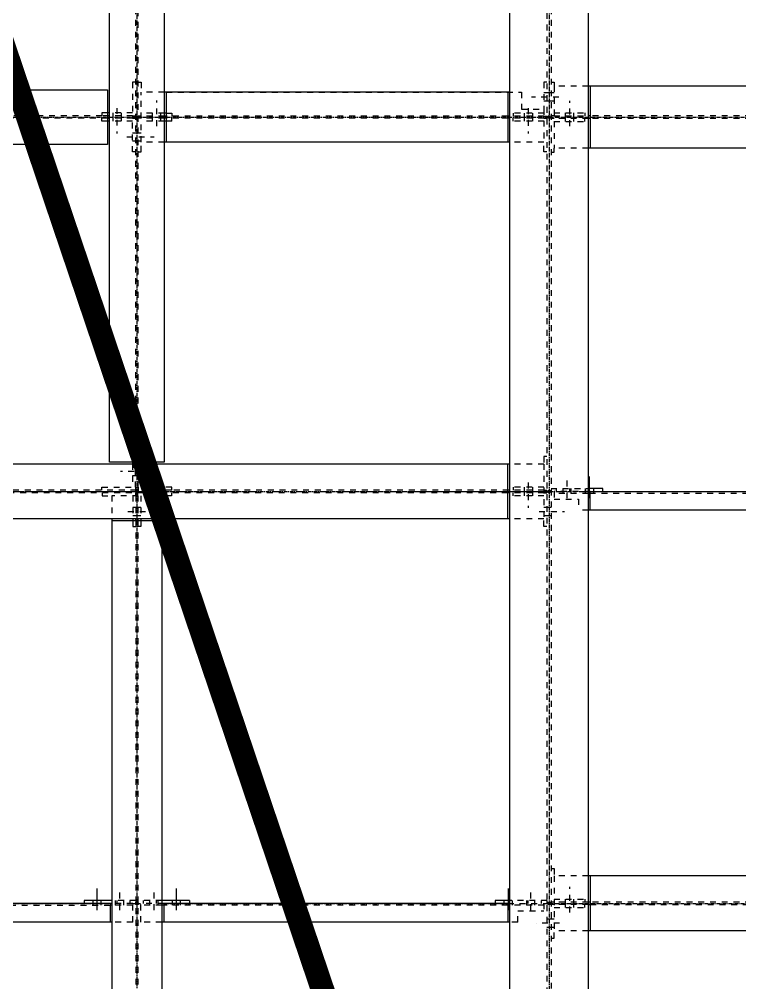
# Model space of a CAD drawing. Header units: inches. Extents: x 209270 to 234360, y -180214 to -150194.
# Drawn here: x 218898 to 220821, y -159676 to -157102 of the extents above; entities that cross this region are included whole.
import ezdxf

# ---------------------------------------------------------------- set-up
doc = ezdxf.new("R2010")
doc.units = ezdxf.units.IN
doc.header["$LTSCALE"] = 10
doc.header["$MEASUREMENT"] = 0
for name, pattern in [('CENTER', [2, 1.25, -0.25, 0.25, -0.25]), ('DXK_LINE_DOT2', [3.9198, 1.9599, -1.9599]), ('DXK_LINE_DOT5', [7.8785, 2.979, -0.9799, 0.9799, -0.9799, 0.9799, -0.9799])]:
    doc.linetypes.add(name, pattern=pattern)
doc.layers.get('0').update_dxf_attribs({"color": 1})
for name, color, linetype in [('_BLUE_0', 5, 'Continuous'), ('_BLUE_1', 5, 'Continuous'), ('_BLUE_2', 5, 'Continuous'), ('_BLUE_4', 5, 'Continuous')]:
    doc.layers.add(name, color=color, linetype=linetype)
doc.layers.add('DIM.', color=1, linetype='Continuous', lineweight=13)
doc.layers.add('hoist', color=1, linetype='Continuous', lineweight=9)

# ---------------------------------------------------------------- blocks, each defined once
blk = doc.blocks.new('A$C67244592')
at = {"layer": 'hoist', "lineweight": 0, "const_width": 62.5}
blk.add_lwpolyline([(0, -500), (4.3, 5159.9, 0.081795), (-153.3, 6122), (-1342.4, 9643.9, -0.081584), (-1500.1, 10603.6), (-1500.1, 15050)], format="xyb", dxfattribs=at)
blk = doc.blocks.new('MECH_DRAWING')
at = {"layer": 'DIM.'}
blk.add_blockref('A$C67244592', (220011.9, -166263.7), dxfattribs=at)
blk = doc.blocks.new('GridLine-116860372-116906 - 114867')
at = {"layer": '_BLUE_2', "linetype": 'DXK_LINE_DOT5'}
blk.add_line((2535.4, 21320.8), (24512.1, 21320.8), dxfattribs=at)
blk = doc.blocks.new('Part-116860372-114948 - 114867')
at = {"layer": '_BLUE_4', "linetype": 'Continuous'}
for points in [[(12325.6, 21315.8, -1), (12325.6, 21325.8, -1)], [(12325.6, 19065.8, -1), (12325.6, 19075.8, -1)]]:
    blk.add_hatch(color=256, dxfattribs=at).paths.add_polyline_path(points)
at = {"layer": '_BLUE_1', "linetype": 'DXK_LINE_DOT2'}
for p, q in [((12242.3, 21306.9), (12242.3, 21223.1)), ((12408.8, 21306.9), (12242.3, 21306.9)), ((12322, 21306.9), (12322, 21229.3)), ((12329.1, 21306.9), (12329.1, 21229.3)), ((12408.8, 21306.9), (12408.8, 21229.3)), ((12322, 21223.1), (12322, 19233.3)), ((12329.1, 21223.1), (12329.1, 19233.3)), ((12242.3, 19227.1), (12242.3, 19087.1)), ((12322, 19227.1), (12322, 19087.1)), ((12329.1, 19227.1), (12329.1, 19087.1)), ((12408.8, 19227.1), (12408.8, 19087.1)), ((12408.8, 19087.1), (12242.3, 19087.1))]:
    blk.add_line(p, q, dxfattribs=at)
at = {"layer": '_BLUE_2', "linetype": 'Continuous'}
for p, q in [((12242.3, 21229.3), (12242.3, 19227.1)), ((12322, 21229.3), (12322, 21223.1)), ((12329.1, 21229.3), (12329.1, 21223.1)), ((12408.8, 21229.3), (12408.8, 19227.1)), ((12408.8, 21223.1), (12242.3, 21223.1)), ((12408.8, 19233.3), (12242.3, 19233.3)), ((12322, 19233.3), (12322, 19227.1)), ((12329.1, 19233.3), (12329.1, 19227.1))]:
    blk.add_line(p, q, dxfattribs=at)
at = {"layer": '_BLUE_4', "linetype": 'CENTER'}
blk.add_line((12325.6, 21320.8), (12325.6, 19070.8), dxfattribs=at)
at = {"layer": '_BLUE_4', "linetype": 'Continuous'}
for centre in [(12325.6, 21320.8), (12325.6, 19070.8)]:
    blk.add_circle(centre, 5, dxfattribs=at)
blk = doc.blocks.new('Bolt-116860372-115541 - 114867')
at = {"layer": '_BLUE_1', "linetype": 'DXK_LINE_DOT2'}
for p, q in [((12377.9, 21334.8), (12377.9, 21324.8)), ((12391.6, 21351), (12391.6, 21266)), ((12405.4, 21334.8), (12405.4, 21324.8)), ((12377.9, 21324.8), (12377.9, 21316.9)), ((12377.9, 21316.9), (12377.9, 21306.9)), ((12405.4, 21324.8), (12405.4, 21316.9)), ((12405.4, 21316.9), (12405.4, 21306.9))]:
    blk.add_line(p, q, dxfattribs=at)
blk = doc.blocks.new('Part-116860372-114946 - 114867')
at = {"layer": '_BLUE_1', "linetype": 'DXK_LINE_DOT2'}
for p, q in [((13707.3, 24933.3), (13707.3, 19233.3)), ((13693.8, 24329.8), (13693.8, 19233.3))]:
    blk.add_line(p, q, dxfattribs=at)
at = {"layer": '_BLUE_2', "linetype": 'Continuous'}
for p, q in [((13569.3, 24933.3), (13569.3, 19227.1)), ((13831.8, 19227.1), (13831.8, 24933.3))]:
    blk.add_line(p, q, dxfattribs=at)
at = {"layer": '_BLUE_4', "linetype": 'CENTER'}
blk.add_line((13700.6, 25070.8), (13700.6, 19070.8), dxfattribs=at)
blk = doc.blocks.new('Part-116860372-114970 - 114867')
at = {"layer": '_BLUE_4', "linetype": 'Continuous'}
for points in [[(13700.6, 19940.8, -1), (13700.6, 19950.8, -1)], [(17825.6, 19940.8, -1), (17825.6, 19950.8, -1)]]:
    blk.add_hatch(color=256, dxfattribs=at).paths.add_polyline_path(points)
at = {"layer": '_BLUE_1', "linetype": 'DXK_LINE_DOT2'}
for p, q in [((13831.8, 20037.3), (13717.3, 20037.3)), ((13717.3, 20037.3), (13717.3, 19854.3)), ((17356.8, 20037.3), (16919.3, 20037.3)), ((17810.2, 20037.3), (17713.1, 20037.3)), ((17810.2, 20037.3), (17810.2, 19854.3)), ((13831.8, 19949.8), (13717.3, 19949.8)), ((17706.8, 19949.8), (13838.1, 19949.8)), ((17810.2, 19949.8), (17713.1, 19949.8)), ((13831.8, 19941.9), (13717.3, 19941.9)), ((13838.1, 19941.9), (17706.8, 19941.9)), ((17810.2, 19941.9), (17713.1, 19941.9)), ((13831.8, 19854.3), (13717.3, 19854.3)), ((17356.8, 19854.3), (16919.3, 19854.3)), ((17810.2, 19854.3), (17706.8, 19854.3))]:
    blk.add_line(p, q, dxfattribs=at)
at = {"layer": '_BLUE_2', "linetype": 'Continuous'}
for p, q in [((16919.3, 20037.3), (13831.8, 20037.3)), ((13838.1, 20037.3), (13838.1, 19854.3)), ((17713.1, 20037.3), (17356.8, 20037.3)), ((17706.8, 20037.3), (17706.8, 19854.3)), ((13838.1, 19949.8), (13831.8, 19949.8)), ((17713.1, 19949.8), (17706.8, 19949.8)), ((13831.8, 19941.9), (13838.1, 19941.9)), ((17713.1, 19941.9), (17706.8, 19941.9)), ((16919.3, 19854.3), (13831.8, 19854.3)), ((17713.1, 19854.3), (17356.8, 19854.3))]:
    blk.add_line(p, q, dxfattribs=at)
at = {"layer": '_BLUE_4', "linetype": 'CENTER'}
blk.add_line((13700.6, 19945.8), (17825.6, 19945.8), dxfattribs=at)
at = {"layer": '_BLUE_4', "linetype": 'Continuous'}
for centre in [(13700.6, 19945.8), (17825.6, 19945.8)]:
    blk.add_circle(centre, 5, dxfattribs=at)
blk = doc.blocks.new('Part-116860372-115042 - 114867')
at = {"layer": '_BLUE_4', "linetype": 'Continuous'}
for points in [[(10950.6, 19940.8, -1), (10950.6, 19950.8, -1)], [(12325.6, 19940.8, -1), (12325.6, 19950.8, -1)]]:
    blk.add_hatch(color=256, dxfattribs=at).paths.add_polyline_path(points)
at = {"layer": '_BLUE_1', "linetype": 'DXK_LINE_DOT2'}
for p, q in [((10964.1, 19883.3), (10964.1, 19945.8)), ((11040.1, 19945.8), (10964.1, 19945.8)), ((12312, 19945.8), (12236.1, 19945.8)), ((12312, 19883.3), (12312, 19945.8)), ((11033.8, 19939.6), (10964.1, 19939.6)), ((11040.1, 19939.6), (12236.1, 19939.6)), ((12312, 19939.6), (12242.3, 19939.6)), ((11033.8, 19883.3), (10964.1, 19883.3)), ((12312, 19883.3), (12242.3, 19883.3))]:
    blk.add_line(p, q, dxfattribs=at)
at = {"layer": '_BLUE_2', "linetype": 'Continuous'}
for p, q in [((12236.1, 19945.8), (11040.1, 19945.8)), ((11040.1, 19945.8), (11040.1, 19883.3)), ((12236.1, 19945.8), (12236.1, 19883.3)), ((11033.8, 19939.6), (11040.1, 19939.6)), ((12242.3, 19939.6), (12236.1, 19939.6)), ((12242.3, 19883.3), (11033.8, 19883.3))]:
    blk.add_line(p, q, dxfattribs=at)
at = {"layer": '_BLUE_4', "linetype": 'CENTER'}
for p, q in [((10950.6, 19945.8), (10964.1, 19945.8)), ((11040.1, 19945.8), (12236.1, 19945.8)), ((12312, 19945.8), (12325.6, 19945.8))]:
    blk.add_line(p, q, dxfattribs=at)
at = {"layer": '_BLUE_4', "linetype": 'Continuous'}
for centre in [(10950.6, 19945.8), (12325.6, 19945.8)]:
    blk.add_circle(centre, 5, dxfattribs=at)
blk = doc.blocks.new('Part-116860372-114943 - 114867')
at = {"layer": '_BLUE_4', "linetype": 'Continuous'}
for points in [[(9575.6, 21315.8, -1), (9575.6, 21325.8, -1)], [(13700.6, 21315.8, -1), (13700.6, 21325.8, -1)]]:
    blk.add_hatch(color=256, dxfattribs=at).paths.add_polyline_path(points)
at = {"layer": '_BLUE_1', "linetype": 'DXK_LINE_DOT2'}
for p, q in [((13683.8, 21412.3), (13569.3, 21412.3)), ((13683.8, 21412.3), (13683.8, 21229.3)), ((12442, 21324.8), (9958.1, 21324.8)), ((13563.1, 21316.9), (9958.1, 21316.9)), ((13683.8, 21324.8), (12442, 21324.8)), ((13683.8, 21316.9), (13569.3, 21316.9)), ((13683.8, 21229.3), (13563.1, 21229.3))]:
    blk.add_line(p, q, dxfattribs=at)
at = {"layer": '_BLUE_2', "linetype": 'Continuous'}
for p, q in [((13569.3, 21412.3), (9958.1, 21412.3)), ((9958.1, 21412.3), (9958.1, 21229.3)), ((13563.1, 21229.3), (13563.1, 21412.3)), ((13569.3, 21324.8), (13563.1, 21324.8)), ((13569.3, 21316.9), (13563.1, 21316.9)), ((13569.3, 21229.3), (9958.1, 21229.3))]:
    blk.add_line(p, q, dxfattribs=at)
at = {"layer": '_BLUE_4', "linetype": 'CENTER'}
blk.add_line((9575.6, 21320.8), (13700.6, 21320.8), dxfattribs=at)
at = {"layer": '_BLUE_4', "linetype": 'Continuous'}
for centre in [(9575.6, 21320.8), (13700.6, 21320.8)]:
    blk.add_circle(centre, 5, dxfattribs=at)
blk = doc.blocks.new('Part-116860372-114945 - 114867')
at = {"layer": '_BLUE_4', "linetype": 'Continuous'}
blk.add_hatch(color=256, dxfattribs=at).paths.add_polyline_path([(12325.6, 21315.8, -1), (12325.6, 21325.8, -1)])
at = {"layer": '_BLUE_1', "linetype": 'DXK_LINE_DOT2'}
for p, q in [((12321.6, 24933.3), (12321.6, 21418.6)), ((12329.5, 21418.6), (12329.5, 24449.4)), ((12321.6, 21334.8), (12321.6, 21412.3)), ((12329.5, 21334.8), (12329.5, 21412.3)), ((12321.6, 21334.8), (12329.5, 21334.8))]:
    blk.add_line(p, q, dxfattribs=at)
at = {"layer": '_BLUE_2', "linetype": 'Continuous'}
for p, q in [((12234.1, 21418.6), (12234.1, 24939.6)), ((12417.1, 24939.6), (12417.1, 21418.6)), ((12417.1, 21418.6), (12234.1, 21418.6)), ((12321.6, 21418.6), (12321.6, 21412.3)), ((12329.5, 21412.3), (12329.5, 21418.6))]:
    blk.add_line(p, q, dxfattribs=at)
at = {"layer": '_BLUE_4', "linetype": 'CENTER'}
blk.add_line((12325.6, 25070.8), (12325.6, 21320.8), dxfattribs=at)
at = {"layer": '_BLUE_4', "linetype": 'Continuous'}
blk.add_circle((12325.6, 21320.8), 5, dxfattribs=at)
blk = doc.blocks.new('Part-116860372-114950 - 114867')
at = {"layer": '_BLUE_4', "linetype": 'Continuous'}
for points in [[(12325.6, 22565.8, -1), (12325.6, 22575.8, -1)], [(13700.6, 22565.8, -1), (13700.6, 22575.8, -1)]]:
    blk.add_hatch(color=256, dxfattribs=at).paths.add_polyline_path(points)
at = {"layer": '_BLUE_1', "linetype": 'DXK_LINE_DOT2'}
for p, q in [((12417.1, 22654.1), (12339.5, 22654.1)), ((12339.5, 22487.6), (12339.5, 22654.1)), ((12423.3, 22654.1), (13608.8, 22654.1)), ((13608.8, 22654.1), (13608.8, 22597.8)), ((13608.8, 22597.8), (13683.8, 22597.8)), ((13683.8, 22597.8), (13683.8, 22487.6)), ((12417.1, 22574.4), (12339.5, 22574.4)), ((12417.1, 22567.3), (12339.5, 22567.3)), ((13563.1, 22574.4), (12423.3, 22574.4)), ((13563.1, 22567.3), (12423.3, 22567.3)), ((13683.8, 22574.4), (13569.3, 22574.4)), ((13683.8, 22567.3), (13569.3, 22567.3)), ((12417.1, 22487.6), (12339.5, 22487.6)), ((13683.8, 22487.6), (13569.3, 22487.6))]:
    blk.add_line(p, q, dxfattribs=at)
at = {"layer": '_BLUE_2', "linetype": 'Continuous'}
for p, q in [((13569.3, 22654.1), (12417.1, 22654.1)), ((12423.3, 22654.1), (12423.3, 22487.6)), ((13563.1, 22654.1), (13563.1, 22487.6)), ((12423.3, 22574.4), (12417.1, 22574.4)), ((12423.3, 22567.3), (12417.1, 22567.3)), ((13569.3, 22574.4), (13563.1, 22574.4)), ((13569.3, 22567.3), (13563.1, 22567.3)), ((13569.3, 22487.6), (12417.1, 22487.6))]:
    blk.add_line(p, q, dxfattribs=at)
at = {"layer": '_BLUE_4', "linetype": 'CENTER'}
blk.add_line((12325.6, 22570.8), (13700.6, 22570.8), dxfattribs=at)
at = {"layer": '_BLUE_4', "linetype": 'Continuous'}
for centre in [(12325.6, 22570.8), (13700.6, 22570.8)]:
    blk.add_circle(centre, 5, dxfattribs=at)
blk = doc.blocks.new('Part-116860372-114951 - 114867')
at = {"layer": '_BLUE_4', "linetype": 'Continuous'}
for points in [[(10950.6, 22565.8, -1), (10950.6, 22575.8, -1)], [(12325.6, 22565.8, -1), (12325.6, 22575.8, -1)]]:
    blk.add_hatch(color=256, dxfattribs=at).paths.add_polyline_path(points)
at = {"layer": '_BLUE_1', "linetype": 'DXK_LINE_DOT2'}
for p, q in [((10964.5, 22574.8), (10964.5, 22566.9)), ((10964.5, 22574.8), (11042.1, 22574.8)), ((11042.1, 22566.9), (10964.5, 22566.9)), ((12209.1, 22574.8), (11048.3, 22574.8)), ((12227.8, 22566.9), (11048.3, 22566.9)), ((12311.6, 22574.8), (12209.1, 22574.8)), ((12311.6, 22566.9), (12234.1, 22566.9)), ((12311.6, 22574.8), (12311.6, 22566.9))]:
    blk.add_line(p, q, dxfattribs=at)
at = {"layer": '_BLUE_2', "linetype": 'Continuous'}
for p, q in [((11048.3, 22479.3), (11048.3, 22662.3)), ((11048.3, 22662.3), (12227.8, 22662.3)), ((12227.8, 22662.3), (12227.8, 22479.3)), ((11048.3, 22574.8), (11042.1, 22574.8)), ((11048.3, 22566.9), (11042.1, 22566.9)), ((12234.1, 22574.8), (12227.8, 22574.8)), ((12234.1, 22566.9), (12227.8, 22566.9)), ((12227.8, 22479.3), (11048.3, 22479.3))]:
    blk.add_line(p, q, dxfattribs=at)
at = {"layer": '_BLUE_4', "linetype": 'CENTER'}
blk.add_line((10950.6, 22570.8), (12325.6, 22570.8), dxfattribs=at)
at = {"layer": '_BLUE_4', "linetype": 'Continuous'}
for centre in [(10950.6, 22570.8), (12325.6, 22570.8)]:
    blk.add_circle(centre, 5, dxfattribs=at)
blk = doc.blocks.new('Part-116860372-114966 - 114867')
at = {"layer": '_BLUE_4', "linetype": 'Continuous'}
for points in [[(13700.6, 22565.8, -1), (13700.6, 22575.8, -1)], [(17825.6, 22565.8, -1), (17825.6, 22575.8, -1)]]:
    blk.add_hatch(color=256, dxfattribs=at).paths.add_polyline_path(points)
at = {"layer": '_BLUE_1', "linetype": 'DXK_LINE_DOT2'}
for p, q in [((13717.3, 22674.4), (13717.3, 22467.3)), ((13831.8, 22674.4), (13717.3, 22674.4)), ((16038.1, 22674.4), (15613.1, 22674.4)), ((17706.8, 22674.4), (17810.2, 22674.4)), ((17810.2, 22674.4), (17810.2, 22467.3)), ((13717.3, 22575), (13831.8, 22575)), ((13831.8, 22566.6), (13717.3, 22566.6)), ((17706.8, 22575), (13838.1, 22575)), ((17706.8, 22566.6), (13838.1, 22566.6)), ((17810.2, 22575), (17707.7, 22575)), ((17810.2, 22566.6), (17713.1, 22566.6)), ((13831.8, 22467.3), (13717.3, 22467.3)), ((16038.1, 22467.3), (15613.1, 22467.3)), ((17810.2, 22467.3), (17713.1, 22467.3))]:
    blk.add_line(p, q, dxfattribs=at)
at = {"layer": '_BLUE_2', "linetype": 'Continuous'}
for p, q in [((15613.1, 22674.4), (13831.8, 22674.4)), ((13838.1, 22674.4), (13838.1, 22467.3)), ((17713.1, 22674.4), (16038.1, 22674.4)), ((17706.8, 22467.3), (17706.8, 22674.4)), ((13838.1, 22575), (13831.8, 22575)), ((13838.1, 22566.6), (13831.8, 22566.6)), ((17713.1, 22575), (17706.8, 22575)), ((17713.1, 22566.6), (17706.8, 22566.6)), ((15613.1, 22467.3), (13831.8, 22467.3)), ((17713.1, 22467.3), (16038.1, 22467.3))]:
    blk.add_line(p, q, dxfattribs=at)
at = {"layer": '_BLUE_4', "linetype": 'CENTER'}
blk.add_line((13700.6, 22570.8), (17825.6, 22570.8), dxfattribs=at)
at = {"layer": '_BLUE_4', "linetype": 'Continuous'}
for centre in [(13700.6, 22570.8), (17825.6, 22570.8)]:
    blk.add_circle(centre, 5, dxfattribs=at)
blk = doc.blocks.new('Part-116860372-115043 - 114867')
at = {"layer": '_BLUE_4', "linetype": 'Continuous'}
for points in [[(12325.6, 19940.8, -1), (12325.6, 19950.8, -1)], [(13700.6, 19940.8, -1), (13700.6, 19950.8, -1)]]:
    blk.add_hatch(color=256, dxfattribs=at).paths.add_polyline_path(points)
at = {"layer": '_BLUE_1', "linetype": 'DXK_LINE_DOT2'}
for p, q in [((12415.1, 19945.8), (12339.1, 19945.8)), ((12339.1, 19883.3), (12339.1, 19945.8)), ((13563.1, 19945.8), (13683.8, 19945.8)), ((13683.8, 19945.8), (13683.8, 19920.8)), ((12408.8, 19939.6), (12339.1, 19939.6)), ((13563.1, 19939.6), (12415.1, 19939.6)), ((13683.8, 19939.6), (13569.3, 19939.6)), ((13596.3, 19883.3), (13596.3, 19920.8)), ((13596.3, 19920.8), (13683.8, 19920.8)), ((12408.8, 19883.3), (12339.1, 19883.3)), ((13596.3, 19883.3), (13569.3, 19883.3))]:
    blk.add_line(p, q, dxfattribs=at)
at = {"layer": '_BLUE_2', "linetype": 'Continuous'}
for p, q in [((13563.1, 19945.8), (12415.1, 19945.8)), ((12415.1, 19945.8), (12415.1, 19883.3)), ((13563.1, 19945.8), (13563.1, 19883.3)), ((12415.1, 19939.6), (12408.8, 19939.6)), ((13569.3, 19939.6), (13563.1, 19939.6)), ((13569.3, 19883.3), (12408.8, 19883.3))]:
    blk.add_line(p, q, dxfattribs=at)
at = {"layer": '_BLUE_4', "linetype": 'CENTER'}
for p, q in [((12325.6, 19945.8), (12339.1, 19945.8)), ((12415.1, 19945.8), (13563.1, 19945.8)), ((13683.8, 19945.8), (13700.6, 19945.8))]:
    blk.add_line(p, q, dxfattribs=at)
at = {"layer": '_BLUE_4', "linetype": 'Continuous'}
for centre in [(12325.6, 19945.8), (13700.6, 19945.8)]:
    blk.add_circle(centre, 5, dxfattribs=at)
blk = doc.blocks.new('Part-116860372-115050 - 114867')
at = {"layer": '_BLUE_4', "linetype": 'Continuous'}
for points in [[(13700.6, 21315.8, -1), (13700.6, 21325.8, -1)], [(14575.6, 21315.8, -1), (14575.6, 21325.8, -1)]]:
    blk.add_hatch(color=256, dxfattribs=at).paths.add_polyline_path(points)
at = {"layer": '_BLUE_1', "linetype": 'DXK_LINE_DOT2'}
for p, q in [((13717.3, 21320.8), (13717.3, 21295.8)), ((13838.1, 21320.8), (13717.3, 21320.8)), ((13831.8, 21314.6), (13717.3, 21314.6)), ((13717.3, 21295.8), (13798.6, 21295.8)), ((13798.6, 21295.8), (13798.6, 21258.3)), ((14561.6, 21314.6), (13838.1, 21314.6)), ((14561.6, 21320.8), (14450.6, 21320.8)), ((14477.8, 21320.8), (14477.8, 21258.3)), ((14561.6, 21320.8), (14561.6, 21258.3)), ((13831.8, 21258.3), (13798.6, 21258.3)), ((14561.6, 21258.3), (14450.6, 21258.3))]:
    blk.add_line(p, q, dxfattribs=at)
at = {"layer": '_BLUE_2', "linetype": 'Continuous'}
for p, q in [((13838.1, 21314.6), (13831.8, 21314.6)), ((13838.1, 21258.3), (13838.1, 21320.8)), ((13838.1, 21320.8), (14450.6, 21320.8)), ((14450.6, 21258.3), (13831.8, 21258.3))]:
    blk.add_line(p, q, dxfattribs=at)
at = {"layer": '_BLUE_4', "linetype": 'CENTER'}
for p, q in [((13700.6, 21320.8), (13717.3, 21320.8)), ((13838.1, 21320.8), (14450.6, 21320.8)), ((14561.6, 21320.8), (14575.6, 21320.8))]:
    blk.add_line(p, q, dxfattribs=at)
at = {"layer": '_BLUE_4', "linetype": 'Continuous'}
for centre in [(13700.6, 21320.8), (14575.6, 21320.8)]:
    blk.add_circle(centre, 5, dxfattribs=at)
blk = doc.blocks.new('Bolt-116860372-115754 - 114867')
at = {"layer": '_BLUE_1', "linetype": 'DXK_LINE_DOT2'}
for p, q in [((13761.1, 21298.3), (13761.1, 21370.8)), ((13747.3, 21320.8), (13747.3, 21330.8)), ((13774.8, 21320.8), (13774.8, 21330.8)), ((13747.3, 21314.6), (13747.3, 21320.8)), ((13774.8, 21314.6), (13774.8, 21320.8))]:
    blk.add_line(p, q, dxfattribs=at)
at = {"layer": '_BLUE_2', "linetype": 'Continuous'}
for p, q in [((13836.1, 21298.3), (13836.1, 21370.8)), ((13822.3, 21320.8), (13822.3, 21330.8)), ((13849.8, 21320.8), (13849.8, 21330.8)), ((13822.3, 21314.6), (13822.3, 21320.8)), ((13849.8, 21314.6), (13849.8, 21320.8))]:
    blk.add_line(p, q, dxfattribs=at)
blk = doc.blocks.new('Part-116860372-115498 - 114867')
at = {"layer": '_BLUE_1', "linetype": 'DXK_LINE_DOT2'}
for p, q in [((13717.3, 22566.6), (13707.3, 22566.6)), ((13717.3, 22556.6), (13819.8, 22556.6)), ((13819.8, 22556.6), (13819.8, 22566.6)), ((13707.3, 22454.1), (13717.3, 22454.1)), ((13717.3, 22454.1), (13717.3, 22467.3))]:
    blk.add_line(p, q, dxfattribs=at)
blk = doc.blocks.new('Part-116860372-115497 - 114867')
at = {"layer": '_BLUE_1', "linetype": 'DXK_LINE_DOT2'}
for p, q in [((13707.3, 22687.5), (13717.3, 22687.5)), ((13717.3, 22687.5), (13717.3, 22674.4)), ((13717.3, 22585), (13819.8, 22585)), ((13819.8, 22585), (13819.8, 22575)), ((13717.3, 22575), (13707.3, 22575))]:
    blk.add_line(p, q, dxfattribs=at)
blk = doc.blocks.new('Bolt-116860372-115499 - 114867')
at = {"layer": '_BLUE_1', "linetype": 'DXK_LINE_DOT2'}
for p, q in [((13769.8, 22540.4), (13769.8, 22625.4)), ((13756.1, 22575), (13756.1, 22585)), ((13783.6, 22575), (13783.6, 22585)), ((13756.1, 22566.6), (13756.1, 22575)), ((13756.1, 22556.6), (13756.1, 22566.6)), ((13783.6, 22566.6), (13783.6, 22575)), ((13783.6, 22556.6), (13783.6, 22566.6))]:
    blk.add_line(p, q, dxfattribs=at)
blk = doc.blocks.new('Bolt-116860372-115501 - 114867')
at = {"layer": '_BLUE_1', "linetype": 'DXK_LINE_DOT2'}
for p, q in [((13693.8, 22651.3), (13683.8, 22651.3)), ((13707.3, 22651.3), (13693.8, 22651.3)), ((13717.3, 22651.3), (13707.3, 22651.3)), ((13733.6, 22637.5), (13642.3, 22637.5)), ((13693.8, 22623.8), (13683.8, 22623.8)), ((13707.3, 22623.8), (13693.8, 22623.8)), ((13717.3, 22623.8), (13707.3, 22623.8))]:
    blk.add_line(p, q, dxfattribs=at)
blk = doc.blocks.new('Part-116860372-115882 - 114867')
at = {"layer": '_BLUE_1', "linetype": 'DXK_LINE_DOT2'}
for p, q in [((13693.8, 21437.3), (13683.8, 21437.3)), ((13683.8, 21437.3), (13683.8, 21412.3)), ((13683.8, 21334.8), (13581.3, 21334.8)), ((13581.3, 21334.8), (13581.3, 21324.8)), ((13683.8, 21324.8), (13693.8, 21324.8))]:
    blk.add_line(p, q, dxfattribs=at)
blk = doc.blocks.new('Part-116860372-115519 - 114867')
at = {"layer": '_BLUE_1', "linetype": 'DXK_LINE_DOT2'}
for p, q in [((13707.3, 20062.3), (13717.3, 20062.3)), ((13717.3, 20062.3), (13717.3, 20037.3)), ((13717.3, 19949.8), (13707.3, 19949.8)), ((13717.3, 19959.8), (13819.8, 19959.8)), ((13819.8, 19959.8), (13819.8, 19949.8))]:
    blk.add_line(p, q, dxfattribs=at)
blk = doc.blocks.new('Part-116860372-115520 - 114867')
at = {"layer": '_BLUE_1', "linetype": 'DXK_LINE_DOT2'}
for p, q in [((13717.3, 19941.9), (13707.3, 19941.9)), ((13717.3, 19931.9), (13819.8, 19931.9)), ((13819.8, 19931.9), (13819.8, 19941.9)), ((13717.3, 19829.4), (13717.3, 19854.3)), ((13707.3, 19829.4), (13717.3, 19829.4))]:
    blk.add_line(p, q, dxfattribs=at)
blk = doc.blocks.new('Bolt-116860372-115521 - 114867')
at = {"layer": '_BLUE_1', "linetype": 'DXK_LINE_DOT2'}
for p, q in [((13769.8, 19915.6), (13769.8, 20000.6)), ((13756.1, 19949.8), (13756.1, 19959.8)), ((13756.1, 19941.9), (13756.1, 19949.8)), ((13783.6, 19949.8), (13783.6, 19959.8)), ((13783.6, 19941.9), (13783.6, 19949.8)), ((13756.1, 19931.9), (13756.1, 19941.9)), ((13783.6, 19931.9), (13783.6, 19941.9))]:
    blk.add_line(p, q, dxfattribs=at)
blk = doc.blocks.new('Bolt-116860372-115531 - 114867')
at = {"layer": '_BLUE_1', "linetype": 'DXK_LINE_DOT2'}
for p, q in [((13736.1, 19879.4), (13657.4, 19879.4)), ((13707.3, 19893.1), (13693.8, 19893.1)), ((13717.3, 19893.1), (13707.3, 19893.1)), ((13707.3, 19865.6), (13693.8, 19865.6)), ((13717.3, 19865.6), (13707.3, 19865.6))]:
    blk.add_line(p, q, dxfattribs=at)
blk = doc.blocks.new('Part-116860372-115538 - 114867')
at = {"layer": '_BLUE_1', "linetype": 'DXK_LINE_DOT2'}
for p, q in [((12329.1, 21306.9), (12329.1, 21316.9)), ((12339.1, 21306.9), (12339.1, 21229.3)), ((12441.6, 21306.9), (12408.8, 21306.9)), ((12441.6, 21316.9), (12441.6, 21306.9)), ((12329.1, 21223.1), (12329.1, 21229.3)), ((12339.1, 21204.4), (12329.1, 21204.4)), ((12339.1, 21223.1), (12339.1, 21204.4))]:
    blk.add_line(p, q, dxfattribs=at)
at = {"layer": '_BLUE_2', "linetype": 'Continuous'}
blk.add_line((12339.1, 21229.3), (12339.1, 21223.1), dxfattribs=at)
blk = doc.blocks.new('Part-116860372-115539 - 114867')
at = {"layer": '_BLUE_1', "linetype": 'DXK_LINE_DOT2'}
for p, q in [((12209.5, 21316.9), (12209.5, 21306.9)), ((12209.5, 21306.9), (12242.3, 21306.9)), ((12312, 21306.9), (12312, 21229.3)), ((12322, 21306.9), (12322, 21316.9)), ((12322, 21223.1), (12322, 21229.3)), ((12312, 21223.1), (12312, 21204.4)), ((12312, 21204.4), (12322, 21204.4))]:
    blk.add_line(p, q, dxfattribs=at)
at = {"layer": '_BLUE_2', "linetype": 'Continuous'}
blk.add_line((12312, 21229.3), (12312, 21223.1), dxfattribs=at)
blk = doc.blocks.new('Bolt-116860372-115540 - 114867')
at = {"layer": '_BLUE_1', "linetype": 'DXK_LINE_DOT2'}
for p, q in [((12312, 21268.1), (12322, 21268.1)), ((12322, 21268.1), (12329.1, 21268.1)), ((12329.1, 21268.1), (12339.1, 21268.1)), ((12295.8, 21254.4), (12380.8, 21254.4)), ((12312, 21240.6), (12322, 21240.6)), ((12322, 21240.6), (12329.1, 21240.6)), ((12329.1, 21240.6), (12339.1, 21240.6))]:
    blk.add_line(p, q, dxfattribs=at)
blk = doc.blocks.new('Part-116860372-115547 - 114867')
at = {"layer": '_BLUE_1', "linetype": 'DXK_LINE_DOT2'}
for p, q in [((12311.6, 21418.6), (12311.6, 21437.3)), ((12311.6, 21437.3), (12321.6, 21437.3)), ((12311.6, 21412.3), (12311.6, 21334.8)), ((12321.6, 21418.6), (12321.6, 21412.3)), ((12209.1, 21324.8), (12209.1, 21334.8)), ((12209.1, 21334.8), (12311.6, 21334.8)), ((12321.6, 21334.8), (12321.6, 21324.8))]:
    blk.add_line(p, q, dxfattribs=at)
at = {"layer": '_BLUE_2', "linetype": 'Continuous'}
blk.add_line((12311.6, 21418.6), (12311.6, 21412.3), dxfattribs=at)
blk = doc.blocks.new('Part-116860372-115548 - 114867')
at = {"layer": '_BLUE_1', "linetype": 'DXK_LINE_DOT2'}
for p, q in [((12339.5, 21437.3), (12329.5, 21437.3)), ((12339.5, 21437.3), (12339.5, 21418.6)), ((12329.5, 21418.6), (12329.5, 21412.3)), ((12339.5, 21412.3), (12339.5, 21334.8)), ((12329.5, 21334.8), (12329.5, 21324.8)), ((12442, 21334.8), (12339.5, 21334.8)), ((12442, 21324.8), (12442, 21334.8))]:
    blk.add_line(p, q, dxfattribs=at)
at = {"layer": '_BLUE_2', "linetype": 'Continuous'}
blk.add_line((12339.5, 21418.6), (12339.5, 21412.3), dxfattribs=at)
blk = doc.blocks.new('Bolt-116860372-115549 - 114867')
at = {"layer": '_BLUE_1', "linetype": 'DXK_LINE_DOT2'}
for p, q in [((12321.6, 21401), (12311.6, 21401)), ((12329.5, 21401), (12321.6, 21401)), ((12339.5, 21401), (12329.5, 21401)), ((12355.8, 21387.3), (12270.8, 21387.3)), ((12321.6, 21373.5), (12311.6, 21373.5)), ((12329.5, 21373.5), (12321.6, 21373.5)), ((12339.5, 21373.5), (12329.5, 21373.5))]:
    blk.add_line(p, q, dxfattribs=at)
blk = doc.blocks.new('Part-116860372-115561 - 114867')
at = {"layer": '_BLUE_1', "linetype": 'DXK_LINE_DOT2'}
for p, q in [((13581.3, 22557.3), (13581.3, 22567.3)), ((13683.8, 22557.3), (13581.3, 22557.3)), ((13683.8, 22567.3), (13693.8, 22567.3)), ((13683.8, 22454.8), (13683.8, 22487.6)), ((13693.8, 22454.8), (13683.8, 22454.8))]:
    blk.add_line(p, q, dxfattribs=at)
blk = doc.blocks.new('Part-116860372-115562 - 114867')
at = {"layer": '_BLUE_1', "linetype": 'DXK_LINE_DOT2'}
for p, q in [((13693.8, 22686.9), (13683.8, 22686.9)), ((13683.8, 22686.9), (13683.8, 22597.8)), ((13683.8, 22584.4), (13581.3, 22584.4)), ((13581.3, 22584.4), (13581.3, 22574.4)), ((13683.8, 22574.4), (13693.8, 22574.4))]:
    blk.add_line(p, q, dxfattribs=at)
blk = doc.blocks.new('Bolt-116860372-115563 - 114867')
at = {"layer": '_BLUE_1', "linetype": 'DXK_LINE_DOT2'}
for p, q in [((13617.6, 22584.4), (13617.6, 22574.4)), ((13631.3, 22600.6), (13631.3, 22515.6)), ((13645.1, 22584.4), (13645.1, 22574.4)), ((13617.6, 22574.4), (13617.6, 22567.3)), ((13617.6, 22567.3), (13617.6, 22557.3)), ((13645.1, 22574.4), (13645.1, 22567.3)), ((13645.1, 22567.3), (13645.1, 22557.3))]:
    blk.add_line(p, q, dxfattribs=at)
blk = doc.blocks.new('Part-116860372-115565 - 114867')
at = {"layer": '_BLUE_1', "linetype": 'DXK_LINE_DOT2'}
for p, q in [((12329.5, 22686.9), (12339.5, 22686.9)), ((12339.5, 22686.9), (12339.5, 22654.1)), ((12417.1, 22584.4), (12339.5, 22584.4)), ((12423.3, 22584.4), (12442, 22584.4)), ((12442, 22584.4), (12442, 22574.4)), ((12339.5, 22574.4), (12329.5, 22574.4)), ((12423.3, 22574.4), (12417.1, 22574.4))]:
    blk.add_line(p, q, dxfattribs=at)
at = {"layer": '_BLUE_2', "linetype": 'Continuous'}
blk.add_line((12423.3, 22584.4), (12417.1, 22584.4), dxfattribs=at)
blk = doc.blocks.new('Part-116860372-115566 - 114867')
at = {"layer": '_BLUE_1', "linetype": 'DXK_LINE_DOT2'}
for p, q in [((12339.5, 22567.3), (12329.5, 22567.3)), ((12417.1, 22557.3), (12339.5, 22557.3)), ((12423.3, 22567.3), (12417.1, 22567.3)), ((12442, 22557.3), (12423.3, 22557.3)), ((12442, 22557.3), (12442, 22567.3)), ((12339.5, 22454.8), (12339.5, 22487.6)), ((12329.5, 22454.8), (12339.5, 22454.8))]:
    blk.add_line(p, q, dxfattribs=at)
at = {"layer": '_BLUE_2', "linetype": 'Continuous'}
blk.add_line((12423.3, 22557.3), (12417.1, 22557.3), dxfattribs=at)
blk = doc.blocks.new('Bolt-116860372-115567 - 114867')
at = {"layer": '_BLUE_1', "linetype": 'DXK_LINE_DOT2'}
for p, q in [((12392, 22541), (12392, 22626)), ((12378.3, 22574.4), (12378.3, 22584.4)), ((12405.8, 22574.4), (12405.8, 22584.4)), ((12378.3, 22567.3), (12378.3, 22574.4)), ((12378.3, 22557.3), (12378.3, 22567.3)), ((12405.8, 22567.3), (12405.8, 22574.4)), ((12405.8, 22557.3), (12405.8, 22567.3))]:
    blk.add_line(p, q, dxfattribs=at)
blk = doc.blocks.new('Part-116860372-115569 - 114867')
at = {"layer": '_BLUE_1', "linetype": 'DXK_LINE_DOT2'}
for p, q in [((12209.1, 22556.9), (12209.1, 22566.9)), ((12227.8, 22556.9), (12209.1, 22556.9)), ((12227.8, 22566.9), (12234.1, 22566.9)), ((12311.6, 22556.9), (12234.1, 22556.9)), ((12311.6, 22566.9), (12321.6, 22566.9)), ((12311.6, 22454.4), (12311.6, 22556.9)), ((12321.6, 22454.4), (12311.6, 22454.4))]:
    blk.add_line(p, q, dxfattribs=at)
at = {"layer": '_BLUE_2', "linetype": 'Continuous'}
blk.add_line((12234.1, 22556.9), (12227.8, 22556.9), dxfattribs=at)
blk = doc.blocks.new('Part-116860372-115570 - 114867')
at = {"layer": '_BLUE_1', "linetype": 'DXK_LINE_DOT2'}
for p, q in [((12321.6, 22687.3), (12311.6, 22687.3)), ((12311.6, 22687.3), (12311.6, 22584.8)), ((12209.1, 22584.8), (12209.1, 22574.8)), ((12227.8, 22584.8), (12209.1, 22584.8)), ((12311.6, 22584.8), (12234.1, 22584.8)), ((12311.6, 22574.8), (12321.6, 22574.8))]:
    blk.add_line(p, q, dxfattribs=at)
at = {"layer": '_BLUE_2', "linetype": 'Continuous'}
blk.add_line((12234.1, 22584.8), (12227.8, 22584.8), dxfattribs=at)
blk = doc.blocks.new('Bolt-116860372-115571 - 114867')
at = {"layer": '_BLUE_1', "linetype": 'DXK_LINE_DOT2'}
for p, q in [((12245.4, 22584.8), (12245.4, 22574.8)), ((12259.1, 22601), (12259.1, 22516)), ((12272.9, 22584.8), (12272.9, 22574.8)), ((12245.4, 22574.8), (12245.4, 22566.9)), ((12245.4, 22566.9), (12245.4, 22556.9)), ((12272.9, 22574.8), (12272.9, 22566.9)), ((12272.9, 22566.9), (12272.9, 22556.9))]:
    blk.add_line(p, q, dxfattribs=at)
blk = doc.blocks.new('Bolt-116860372-115580 - 114867')
at = {"layer": '_BLUE_1', "linetype": 'DXK_LINE_DOT2'}
for p, q in [((12311.6, 22518.5), (12321.6, 22518.5)), ((12321.6, 22518.5), (12329.5, 22518.5)), ((12329.5, 22518.5), (12339.5, 22518.5)), ((12292.6, 22504.8), (12383.8, 22504.8)), ((12311.6, 22491), (12321.6, 22491)), ((12321.6, 22491), (12329.5, 22491)), ((12329.5, 22491), (12339.5, 22491))]:
    blk.add_line(p, q, dxfattribs=at)
blk = doc.blocks.new('Bolt-116860372-115883 - 114867')
at = {"layer": '_BLUE_1', "linetype": 'DXK_LINE_DOT2'}
for p, q in [((13617.6, 21334.8), (13617.6, 21324.8)), ((13631.3, 21351), (13631.3, 21266)), ((13645.1, 21334.8), (13645.1, 21324.8)), ((13617.6, 21324.8), (13617.6, 21316.9)), ((13617.6, 21316.9), (13617.6, 21306.9)), ((13645.1, 21324.8), (13645.1, 21316.9)), ((13645.1, 21316.9), (13645.1, 21306.9))]:
    blk.add_line(p, q, dxfattribs=at)
blk = doc.blocks.new('Part-116860372-115683 - 114867')
at = {"layer": '_BLUE_1', "linetype": 'DXK_LINE_DOT2'}
for p, q in [((12408.8, 19955.8), (12329.1, 19955.8)), ((12347.9, 19945.8), (12347.9, 19955.8)), ((12391.6, 19945.8), (12391.6, 19955.8))]:
    blk.add_line(p, q, dxfattribs=at)
at = {"layer": '_BLUE_2', "linetype": 'Continuous'}
for p, q in [((12501.6, 19955.8), (12408.8, 19955.8)), ((12415.1, 19945.8), (12408.8, 19945.8)), ((12501.6, 19955.8), (12501.6, 19945.8))]:
    blk.add_line(p, q, dxfattribs=at)
blk = doc.blocks.new('Bolt-116860372-115684 - 114867')
at = {"layer": '_BLUE_1', "linetype": 'DXK_LINE_DOT2'}
for p, q in [((12382.9, 19923.3), (12382.9, 19995.8)), ((12369.1, 19945.8), (12369.1, 19955.8)), ((12369.1, 19939.6), (12369.1, 19945.8)), ((12396.6, 19945.8), (12396.6, 19955.8)), ((12396.6, 19939.6), (12396.6, 19945.8))]:
    blk.add_line(p, q, dxfattribs=at)
at = {"layer": '_BLUE_2', "linetype": 'Continuous'}
for p, q in [((12457.9, 19923.3), (12457.9, 19995.8)), ((12444.1, 19945.8), (12444.1, 19955.8)), ((12444.1, 19939.6), (12444.1, 19945.8)), ((12471.6, 19945.8), (12471.6, 19955.8)), ((12471.6, 19939.6), (12471.6, 19945.8))]:
    blk.add_line(p, q, dxfattribs=at)
blk = doc.blocks.new('Part-116860372-115687 - 114867')
at = {"layer": '_BLUE_1', "linetype": 'DXK_LINE_DOT2'}
for p, q in [((12322, 19955.8), (12242.3, 19955.8)), ((12259.5, 19945.8), (12259.5, 19955.8)), ((12303.3, 19945.8), (12303.3, 19955.8))]:
    blk.add_line(p, q, dxfattribs=at)
at = {"layer": '_BLUE_2', "linetype": 'Continuous'}
for p, q in [((12242.3, 19955.8), (12149.5, 19955.8)), ((12149.5, 19955.8), (12149.5, 19945.8)), ((12242.3, 19945.8), (12236.1, 19945.8))]:
    blk.add_line(p, q, dxfattribs=at)
blk = doc.blocks.new('Bolt-116860372-115688 - 114867')
at = {"layer": '_BLUE_1', "linetype": 'DXK_LINE_DOT2'}
for p, q in [((12268.3, 19923.3), (12268.3, 19995.8)), ((12254.5, 19945.8), (12254.5, 19955.8)), ((12254.5, 19939.6), (12254.5, 19945.8)), ((12282, 19945.8), (12282, 19955.8)), ((12282, 19939.6), (12282, 19945.8))]:
    blk.add_line(p, q, dxfattribs=at)
at = {"layer": '_BLUE_2', "linetype": 'Continuous'}
for p, q in [((12193.3, 19923.3), (12193.3, 19995.8)), ((12179.5, 19945.8), (12179.5, 19955.8)), ((12179.5, 19939.6), (12179.5, 19945.8)), ((12207, 19945.8), (12207, 19955.8)), ((12207, 19939.6), (12207, 19945.8))]:
    blk.add_line(p, q, dxfattribs=at)
blk = doc.blocks.new('Part-116860372-115689 - 114867')
at = {"layer": '_BLUE_1', "linetype": 'DXK_LINE_DOT2'}
for p, q in [((13693.8, 19955.8), (13569.3, 19955.8)), ((13631.3, 19945.8), (13631.3, 19955.8)), ((13675.1, 19945.8), (13675.1, 19955.8)), ((13693.8, 19955.8), (13693.8, 19945.8))]:
    blk.add_line(p, q, dxfattribs=at)
at = {"layer": '_BLUE_2', "linetype": 'Continuous'}
for p, q in [((13569.3, 19955.8), (13521.3, 19955.8)), ((13521.3, 19955.8), (13521.3, 19945.8)), ((13569.3, 19945.8), (13563.1, 19945.8))]:
    blk.add_line(p, q, dxfattribs=at)
blk = doc.blocks.new('Bolt-116860372-115690 - 114867')
at = {"layer": '_BLUE_1', "linetype": 'DXK_LINE_DOT2'}
for p, q in [((13640.1, 19923.3), (13640.1, 19995.8)), ((13626.3, 19945.8), (13626.3, 19955.8)), ((13626.3, 19939.6), (13626.3, 19945.8)), ((13653.8, 19945.8), (13653.8, 19955.8)), ((13653.8, 19939.6), (13653.8, 19945.8))]:
    blk.add_line(p, q, dxfattribs=at)
at = {"layer": '_BLUE_2', "linetype": 'Continuous'}
for p, q in [((13565.1, 19923.3), (13565.1, 19995.8)), ((13551.3, 19945.8), (13551.3, 19955.8)), ((13551.3, 19939.6), (13551.3, 19945.8)), ((13578.8, 19945.8), (13578.8, 19955.8)), ((13578.8, 19939.6), (13578.8, 19945.8))]:
    blk.add_line(p, q, dxfattribs=at)
blk = doc.blocks.new('Part-116860372-115753 - 114867')
at = {"layer": '_BLUE_1', "linetype": 'DXK_LINE_DOT2'}
for p, q in [((13707.3, 21330.8), (13831.8, 21330.8)), ((13726.1, 21320.8), (13726.1, 21330.8)), ((13769.8, 21320.8), (13769.8, 21330.8)), ((13879.8, 21320.8), (13879.8, 21330.8))]:
    blk.add_line(p, q, dxfattribs=at)
at = {"layer": '_BLUE_2', "linetype": 'Continuous'}
for p, q in [((13879.8, 21330.8), (13831.8, 21330.8)), ((13879.8, 21320.8), (13879.8, 21330.8)), ((13838.1, 21320.8), (13831.8, 21320.8))]:
    blk.add_line(p, q, dxfattribs=at)
blk = doc.blocks.new('Part-116860372-115881 - 114867')
at = {"layer": '_BLUE_1', "linetype": 'DXK_LINE_DOT2'}
for p, q in [((13581.3, 21306.9), (13581.3, 21316.9)), ((13683.8, 21306.9), (13581.3, 21306.9)), ((13683.8, 21316.9), (13693.8, 21316.9)), ((13683.8, 21204.4), (13683.8, 21229.3)), ((13693.8, 21204.4), (13683.8, 21204.4))]:
    blk.add_line(p, q, dxfattribs=at)
blk = doc.blocks.new('Bolt-116860372-115884 - 114867')
at = {"layer": '_BLUE_1', "linetype": 'DXK_LINE_DOT2'}
for p, q in [((13683.8, 21268.1), (13693.8, 21268.1)), ((13693.8, 21268.1), (13707.3, 21268.1)), ((13667.6, 21254.4), (13752.6, 21254.4)), ((13683.8, 21240.6), (13693.8, 21240.6)), ((13693.8, 21240.6), (13707.3, 21240.6))]:
    blk.add_line(p, q, dxfattribs=at)
blk = doc.blocks.new('STR_DRAWING')
at = {"layer": '_BLUE_0', "xscale": 0.8, "yscale": 0.8, "zscale": 0.8}
for name in ['Part-116860372-114945 - 114867', 'Part-116860372-114946 - 114867', 'Part-116860372-115570 - 114867', 'Part-116860372-115565 - 114867', 'Part-116860372-115562 - 114867', 'Part-116860372-115497 - 114867', 'Part-116860372-114951 - 114867', 'Part-116860372-114950 - 114867', 'Part-116860372-114966 - 114867', 'Bolt-116860372-115567 - 114867', 'Bolt-116860372-115501 - 114867', 'Bolt-116860372-115499 - 114867', 'Bolt-116860372-115571 - 114867', 'Bolt-116860372-115563 - 114867', 'Part-116860372-115569 - 114867', 'Part-116860372-115566 - 114867', 'Part-116860372-115561 - 114867', 'Part-116860372-115498 - 114867', 'Bolt-116860372-115580 - 114867', 'GridLine-116860372-116906 - 114867', 'Part-116860372-115547 - 114867', 'Part-116860372-115548 - 114867', 'Part-116860372-115882 - 114867', 'Part-116860372-114943 - 114867', 'Bolt-116860372-115549 - 114867', 'Bolt-116860372-115754 - 114867', 'Bolt-116860372-115541 - 114867', 'Bolt-116860372-115883 - 114867', 'Part-116860372-115539 - 114867', 'Part-116860372-114948 - 114867', 'Part-116860372-115538 - 114867', 'Part-116860372-115881 - 114867', 'Part-116860372-115050 - 114867', 'Part-116860372-115753 - 114867', 'Bolt-116860372-115540 - 114867', 'Bolt-116860372-115884 - 114867', 'Part-116860372-115519 - 114867', 'Part-116860372-114970 - 114867', 'Bolt-116860372-115688 - 114867', 'Bolt-116860372-115684 - 114867', 'Bolt-116860372-115690 - 114867', 'Bolt-116860372-115521 - 114867', 'Part-116860372-115687 - 114867', 'Part-116860372-115683 - 114867', 'Part-116860372-115689 - 114867', 'Part-116860372-115042 - 114867', 'Part-116860372-115043 - 114867', 'Part-116860372-115520 - 114867', 'Bolt-116860372-115531 - 114867']:
    blk.add_blockref(name, (971.5, 4264.2), dxfattribs=at)

msp = doc.modelspace()

# ---------------------------------------------------------------- block references
msp.add_blockref('MECH_DRAWING', (0, 0))
at = {"xscale": 0.9999999999078191, "yscale": 1.0000000000951985}
msp.add_blockref('STR_DRAWING', (208379.9, -179684.5), dxfattribs=at)

doc.saveas('drawing.dxf')
